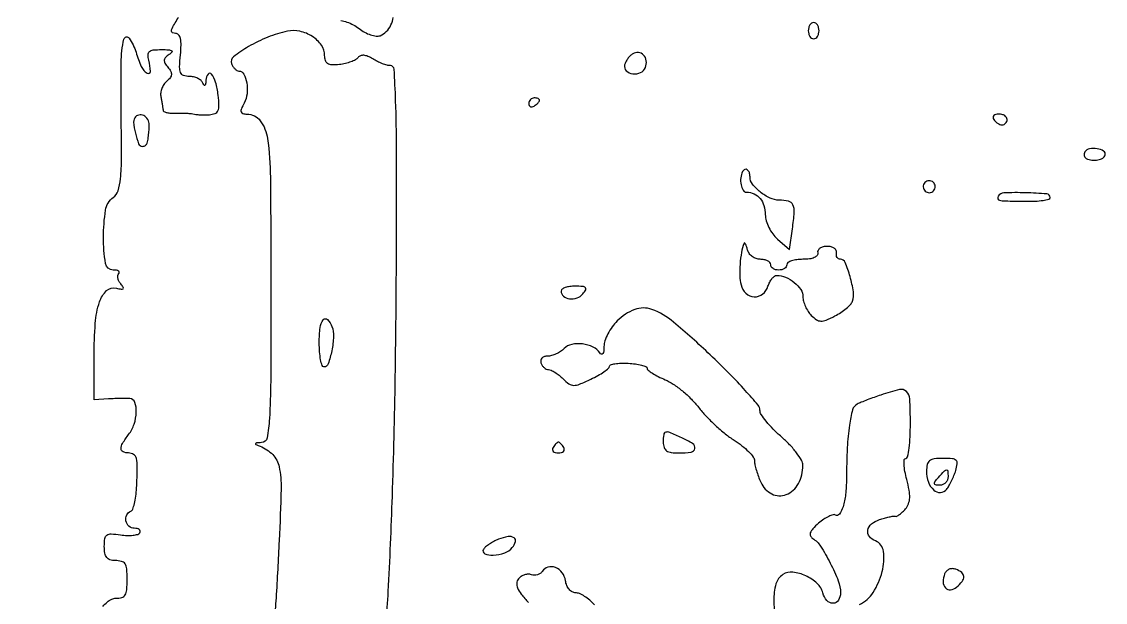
# Model space of a CAD drawing. Extents: x 0 to 5034, y 0 to 2560.
# Drawn here: x 458.6 to 660.3, y 1828.2 to 1936.2 of the extents above; entities that cross this region are included whole.
import ezdxf

# ---------------------------------------------------------------- set-up
doc = ezdxf.new("R2010")
doc.units = 0

msp = doc.modelspace()

# ---------------------------------------------------------------- linework, layer by layer
for points in [[(473.756633, 1827.461088, -0.055418), (474.527856, 1828.267997, -0.060494), (475.373026, 1828.817439, -0.114396), (476.160515, 1829, 0.067896), (477.271435, 1829.151553, 0.192688), (477.881549, 1829.617176, 0.116604), (478.178143, 1830.555842, 0.018474), (478.25, 1832.5, 0.019491), (478.173698, 1834.45658, 0.123975), (477.858969, 1835.39173, 0.192315), (477.210161, 1835.8544, 0.059941), (476, 1836, -0.076882), (475.054142, 1836.146303, -0.153867), (474.441314, 1836.576687, -0.123037), (474.102778, 1837.35912, -0.040899), (474, 1838.613499, -0.035472), (474.104047, 1840.078275, -0.20541), (474.498447, 1840.725893, -0.169789), (475.291758, 1840.955929, -0.022901), (477.044028, 1840.78023, 0.027275), (478.247279, 1840.670198, 0.036223), (479.345151, 1840.709473, 0.039397), (480.209719, 1840.872993, 0.190128), (480.603045, 1841.166731, 0.178566), (480.667041, 1841.48216, 0.188164), (480.508795, 1841.755227, 0.115624), (480.119678, 1841.940021, 0.053337), (479.559017, 1842, -0.19097), (478.586686, 1842.38543, -0.154998), (478.036624, 1843.372386, -0.159337), (478.164162, 1844.475447, -0.200109), (478.914114, 1845.166667, 0.217049), (479.280421, 1845.526969, 0.029577), (479.613398, 1846.577083, 0.029619), (479.87436, 1847.943577, 0.020957), (480.011006, 1849.5, 0.006178), (480.139864, 1853.367238, 0.062421), (479.973366, 1854.966641, 0.19148), (479.456162, 1855.711735, 0.147463), (478.5, 1856, -0.102486), (477.479655, 1856.211363, -0.301552), (477.107466, 1856.783782, -0.137071), (477.397543, 1857.786188, -0.023362), (478.531803, 1859.44113, 0.081108), (479.553133, 1861.375918, 0.072907), (479.955446, 1863.608557, 0.094668), (479.674298, 1865.395588, 0.293357), (478.75, 1866.105963, 0.019787), (478.092811, 1866.135555, 0.005731), (477.077445, 1866.129429, 0.005753), (475.932496, 1866.096214, 0.006112), (474.811515, 1866.037049), (472.12303, 1865.862172), (472.105192, 1873.979892, -0.018922), (472.323097, 1880.091009, -0.060736), (473.110143, 1884.079939, -0.124238), (474.435444, 1886.178228, -0.259614), (476.24806, 1886.645382, 0.017924), (477.164806, 1886.440444, 0.240174), (477.485462, 1886.5352, 0.361104), (477.517749, 1886.805272, 0.029669), (477.065827, 1887.420684, -0.054018), (476.713587, 1887.952735, -0.069199), (476.518626, 1888.506199, -0.084569), (476.503081, 1888.995352, -0.163543), (476.675343, 1889.342009, 0.207794), (476.772948, 1889.589508, 0.244364), (476.650465, 1889.806715, 0.107049), (476.262653, 1889.954785, 0.037878), (475.666667, 1890, -0.370094), (474.218487, 1891.242049, -0.038302), (473.847907, 1896.084574, -0.038458), (474.239062, 1901.149969, -0.198933), (475.669236, 1903.50009, 0.160007), (476.554353, 1904.734419, 0.051891), (477.008779, 1906.963746, 0.024229), (477.197721, 1910.820773, 0.003596), (477.145579, 1918.610332, -0.006212), (477.131035, 1928.551429, -0.0543), (477.655849, 1932.923947, -0.647469), (478.621643, 1933.113357, -0.082225), (479.898601, 1930.477853, 0.034128), (480.883057, 1927.824953, 0.149575), (481.973397, 1926.583073, 0.592869), (482.573945, 1926.924524, 0.059889), (482.289489, 1929.000996, -0.059101), (482.145575, 1930.039404, -0.225743), (482.407543, 1930.619168, -0.153342), (483.117377, 1930.917646, -0.024773), (484.633369, 1930.984687, -0.012648), (486.002224, 1930.942738, -0.130059), (486.535619, 1930.76917, -0.463642), (486.572293, 1930.487017, -0.067), (486.064302, 1930.060903, 0.053495), (485.405016, 1929.537446, 0.174784), (485.168054, 1929.042837, 0.158003), (485.290178, 1928.477387, 0.041674), (485.826633, 1927.708894, -0.047124), (486.356847, 1926.93146, -0.148048), (486.487386, 1926.32024, -0.150529), (486.256282, 1925.745582, -0.049263), (485.607227, 1925.088991, 0.073334), (485.089467, 1924.512371, 0.056086), (484.702688, 1923.756952, 0.05679), (484.497659, 1922.946204, 0.081299), (484.518385, 1922.206312, -0.003295), (484.649793, 1921.498859, -0.003219), (484.772928, 1920.784207, -0.003172), (484.873018, 1920.155382, -0.012077), (484.923489, 1919.761202, 0.248831), (485.108038, 1919.486137, 0.059307), (485.638462, 1919.278195, 0.047296), (486.382553, 1919.15764, 0.031182), (487.25, 1919.154385, -0.012559), (488.184769, 1919.185687, -0.012055), (489.132812, 1919.170751, -0.012072), (489.967679, 1919.117241, -0.041955), (490.5, 1919.024762, 0.039626), (491.021369, 1918.931687, 0.012632), (491.808202, 1918.87479, 0.012519), (492.691302, 1918.855459, 0.013645), (493.549199, 1918.881579, 0.074976), (494.601595, 1919.103027, 0.199916), (495.151162, 1919.616747, 0.116721), (495.339576, 1920.58557, 0.018979), (495.188711, 1922.509268, 0.037352), (494.722575, 1924.921477, 0.10418), (493.940963, 1926.448187, 0.498858), (493.299399, 1926.425434, 0.14252), (492.921053, 1925.309017, -0.022138), (492.862141, 1924.640403, -0.170249), (492.721942, 1924.364004, -0.453622), (492.543654, 1924.379663, -0.062064), (492.337719, 1924.75, 0.118929), (491.995948, 1925.228455, 0.063653), (491.387622, 1925.632812, 0.05782), (490.622299, 1925.906982, 0.057184), (489.811631, 1926, -0.083798), (488.757801, 1926.177867, -0.215034), (488.208958, 1926.697462, -0.107033), (488.022101, 1927.748809, -0.01443), (488.17139, 1930, 0.018626), (488.277709, 1931.836413, 0.060753), (488.155403, 1933.045949, 0.116727), (487.815879, 1933.740754, 0.224632), (487.267952, 1934, -0.088852), (486.694487, 1934.102718, -0.306672), (486.485807, 1934.394293, -0.13014), (486.613864, 1934.934455, -0.016663), (487.216486, 1935.975041, 0.033356), (487.783688, 1937.034453, 0.109207)], [(518.027056, 1936.377999, -0.044501), (519.1535, 1936.106889, -0.041613), (520.33764, 1935.594605, -0.043786), (521.399278, 1934.900568, 0.04136), (522.438129, 1934.214225, 0.044059), (523.554568, 1933.724854, 0.048434), (524.582832, 1933.485984, 0.125115), (525.333848, 1933.574615, 0.10882), (526.479024, 1934.330138, 0.081143), (527.34722, 1935.57529, 0.087195), (527.729289, 1936.939845, 0.164621)], [(525.802372, 1818.5, 0.016939), (526.838075, 1830.231851, 0.005249), (527.611836, 1847.934613, 0.004606), (528.141592, 1870.029526, 0.002771), (528.383297, 1896.249622, 0.001599), (528.391086, 1912.526153, 0.008347), (528.217042, 1921.490609, 0.006373), (527.930743, 1927.346616, 0.396199), (527.236431, 1927.999622, -0.067508), (526.613323, 1928.084327, -0.023562), (525.751558, 1928.367077, -0.022902), (524.820881, 1928.771522, -0.024773), (523.955919, 1929.25, 0.036823), (523.040193, 1929.728136, 0.079286), (522.271139, 1929.923974, 0.113896), (521.663621, 1929.841019, 0.147197), (521.219487, 1929.5, -0.113969), (520.758191, 1929.095287, -0.034455), (519.903537, 1928.709194, -0.032538), (518.85547, 1928.396009, -0.030267), (517.75, 1928.212151, -0.031228), (516.353259, 1928.153653, -0.133621), (515.560698, 1928.386927, -0.185217), (515.139437, 1928.938091, -0.071701), (515, 1929.905447, 0.153726), (514.402893, 1931.801664, 0.096868), (512.718385, 1933.427041, 0.089832), (510.4137, 1934.388484, 0.107466), (508.066166, 1934.393005, 0.042137), (504.438589, 1933.285126, 0.036054), (500.84463, 1931.537025, 0.032976), (498.041875, 1929.657528, 0.331546), (497.683586, 1928.382178, 0.048462), (497.947688, 1927.853456, 0.053987), (498.300702, 1927.406015, 0.061285), (498.684786, 1927.100133, 0.138404), (499.039601, 1927, -0.279363), (499.953427, 1926.446202, -0.079697), (500.50098, 1924.805282, -0.068101), (500.556022, 1922.768762, -0.095899), (500.020215, 1921.037773, 0.021663), (499.499341, 1919.954165, 0.164658), (499.455617, 1919.397389, 0.277606), (499.762406, 1919.093163, 0.059979), (500.536245, 1919, -0.237324), (503.02494, 1917.748242, -0.125614), (504.367013, 1914.472336, -0.032401), (504.905859, 1907.21624, -0.002337), (505, 1887.071429, -0.00118), (504.958118, 1869.321524, -0.013811), (504.734272, 1862.402352, -0.032322), (504.285258, 1858.816909, -0.347143), (503.25, 1857.921053, 0.008482), (502.331209, 1857.863972, 0.283938), (502.161014, 1857.739272, 0.404065), (502.226271, 1857.577232, 0.011473), (502.982143, 1857.260338, -0.107155), (505.340822, 1855.68948, -0.143419), (506.532724, 1853.427023, -0.056247), (506.890009, 1849.358859, -0.00579), (506.539105, 1839.71101, -0.002944), (505.964978, 1829.05453, -0.031608), (505.434834, 1824.762916, -0.100994)], [(614.507593, 1827.821506, 0.146073), (617.075244, 1830.062725, 0.078929), (618.745049, 1833.951871, 0.090813), (618.996619, 1837.707269, 0.279492), (617.5, 1839.638374, -0.134761), (616.359129, 1840.477765, -0.216874), (616.075503, 1841.629587, -0.174646), (616.761803, 1842.796899, -0.091643), (618.25, 1843.630737, -0.014175), (619.159394, 1843.911641, -0.016931), (620.031201, 1844.122573, -0.015816), (620.77051, 1844.250924, -0.097565), (621.154088, 1844.230096, 0.178931), (621.489563, 1844.265569, 0.039845), (621.992634, 1844.566518, 0.036578), (622.551406, 1845.029466, 0.028274), (623.090203, 1845.608688, 0.082899), (623.647306, 1846.565414, 0.07991), (623.872665, 1847.663579, 0.056256), (623.77398, 1849.081784, 0.019745), (623.325045, 1851.076718, -0.019351), (622.985213, 1852.581306, -0.034022), (622.838411, 1853.847536, -0.040608), (622.869222, 1854.759637, -0.380936), (623.138931, 1855, 0.35841), (623.479137, 1855.279811, 0.015627), (623.747061, 1856.909375, 0.02049), (623.937992, 1859.007976, 0.012439), (624, 1861.5, 0.011861), (623.891765, 1866.061808, 0.191975), (623.2679, 1867.43376, 0.256465), (621.969529, 1867.782735, 0.021346), (618.5, 1866.776716, 0.005282), (617.250371, 1866.341037, 0.004878), (615.976463, 1865.867653, 0.004873), (614.850033, 1865.423885, 0.016166), (614.122, 1865.101066, 0.217614), (613.24706, 1864.046468, 0.030055), (612.655394, 1861.185304, 0.024606), (612.259225, 1857.011004, 0.009325), (612.102441, 1851.156267, -0.025507), (611.93272, 1848.289128, -0.046663), (611.460026, 1845.997146, -0.075716), (610.799664, 1844.622336, -0.400991), (610.05708, 1844.464722, 0.213719), (609.598427, 1844.525838, 0.041787), (608.803407, 1844.215503, 0.037669), (607.86834, 1843.666389, 0.027046), (606.911154, 1842.922944, 0.022607), (605.837252, 1841.902958, 0.09902), (605.368353, 1841.169051, 0.204592), (605.38693, 1840.597174, 0.146315), (605.817507, 1840.112787, -0.112783), (607.277721, 1838.673468, -0.023571), (609.077592, 1835.536137, -0.024458), (610.579011, 1832.217043, -0.094255), (611, 1830.003624, -0.13898), (610.605254, 1828.610906, -0.258), (609.611549, 1828.05059, -0.218771), (608.462137, 1828.567081, -0.116003), (607.71655, 1829.975913, 0.143404), (606.652869, 1831.747815, 0.078571), (604.529243, 1833.164991, 0.08056), (602.133414, 1833.830312, 0.169817), (600.276775, 1833.402788, 0.187147), (598.987572, 1831.664133, 0.066736), (598.565128, 1828.548054, 0.067324), (598.97687, 1825.469862, 0.205913)], [(421.567191, 1735.299968, -0.000065), (421.562971, 1790.179444, -0.174074)], [(565.1913, 1827.77943, 0.036265), (564.338948, 1828.629145, 0.036158), (563.371963, 1829.347708, 0.038545), (562.436632, 1829.846281, 0.103538), (561.702256, 1830, -0.13412), (561.081116, 1830.169666, -0.084828), (560.50441, 1830.657937, -0.074179), (560.058603, 1831.383585, -0.06537), (559.819551, 1832.239784, 0.125535), (559.198534, 1833.744249, 0.137299), (557.949611, 1834.706888, 0.1652), (556.555053, 1834.785527, 0.188721), (555.492086, 1833.987195, -0.099603), (555.126617, 1833.596559, -0.08135), (554.61224, 1833.343133, -0.079241), (554.030782, 1833.262804, -0.0866), (553.471962, 1833.372385, 0.101007), (552.884945, 1833.470178, 0.070019), (552.220536, 1833.351975, 0.066751), (551.582739, 1833.04453, 0.074032), (551.073458, 1832.588512, 0.149909), (550.744569, 1831.799911, 0.126245), (550.883577, 1830.902289, 0.07022), (551.569114, 1829.771542, 0.019377), (552.949326, 1828.210441, 0.038161)]]:
    msp.add_lwpolyline(points, format="xyb")
for points in [[(605, 1934.5, 0.064853), (605.074694, 1933.926543, 0.082425), (605.29375, 1933.440625, 0.098894), (605.618646, 1933.115568, 0.148195), (606, 1933, 0.148195), (606.381354, 1933.115568, 0.098894), (606.70625, 1933.440625, 0.082425), (606.925306, 1933.926543, 0.064853), (607, 1934.5, 0.064853), (606.925306, 1935.073457, 0.082425), (606.70625, 1935.559375, 0.098894), (606.381354, 1935.884432, 0.148195), (606, 1936, 0.148195), (605.618646, 1935.884432, 0.098894), (605.29375, 1935.559375, 0.082425), (605.074694, 1935.073457, 0.064853)], [(572.32182, 1930.198895, 0.059923), (571.852888, 1929.824874, 0.038684), (571.404547, 1929.293109, 0.038572), (571.041561, 1928.695782, 0.05766), (570.830179, 1928.123373, 0.26453), (571.132566, 1927.066435, 0.164506), (572.326402, 1926.491456, 0.135497), (573.80281, 1926.709471, 0.1997), (574.694638, 1927.646623, 0.122514), (574.85144, 1928.91923, 0.158242), (574.358184, 1929.980443, 0.183731), (573.403775, 1930.451415, 0.16358)], [(553, 1920.940983, 0.108972), (553.078288, 1920.586039, 0.182303), (553.29375, 1920.3746, 0.161196), (553.6179, 1920.343488, 0.082592), (554, 1920.5, 0.029505), (554.382774, 1920.768994, 0.035638), (554.70625, 1921.066025, 0.038439), (554.934461, 1921.34829, 0.151918), (555, 1921.559017, 0.210953), (554.92554, 1921.727648, 0.081139), (554.70625, 1921.870461, 0.061769), (554.382849, 1921.967655, 0.042167), (554, 1922, 0.105053), (553.618444, 1921.918938, 0.099167), (553.29375, 1921.688914, 0.09642), (553.076123, 1921.345238, 0.093332)], [(479.830665, 1918.497331, 0.219988), (479.463616, 1917.498992, 0.037274), (479.785793, 1915.440763, 0.036502), (480.394748, 1913.491222, 0.307986), (481.116577, 1913, 0.15473), (481.648933, 1913.168784, 0.157825), (481.981698, 1913.612309, 0.057219), (482.18709, 1914.547038, 0.006781), (482.375, 1916.666667, 0.119521), (482.194431, 1917.764249, 0.137387), (481.533466, 1918.591655, 0.168573), (480.645688, 1918.856281, 0.18742)], [(639.5, 1918, 0.06081), (639.806203, 1917.617485, 0.051032), (640.2129, 1917.29375, 0.053229), (640.653442, 1917.073302, 0.089642), (641.059017, 1917, 0.105429), (641.418051, 1917.076556, 0.099231), (641.723586, 1917.29375, 0.096318), (641.928382, 1917.618268, 0.092995), (642, 1918, 0.153634), (641.879982, 1918.381379, 0.097988), (641.542039, 1918.70625, 0.080552), (641.037096, 1918.925455, 0.062283), (640.440983, 1919, 0.066118), (639.889346, 1918.926733, 0.138808), (639.521475, 1918.70625, 0.191142), (639.392057, 1918.379648, 0.139169)], [(656.487659, 1911.980032, 0.086456), (656.347192, 1911.629461, 0.102024), (656.345313, 1911.272696, 0.11056), (656.481778, 1910.965717, 0.11748), (656.733688, 1910.754232, 0.085984), (657.764165, 1910.443417, 0.076224), (658.8851, 1910.477903, 0.087776), (659.803236, 1910.82141, 0.194412), (660.25, 1911.404671, 0.34024), (659.96037, 1912.116771, 0.094491), (658.74709, 1912.546191, 0.079865), (657.313066, 1912.535234, 0.215807)], [(592.78527, 1908.316531, 0.089204), (592.434078, 1907.149423, 0.074829), (592.479397, 1905.856083, 0.091118), (592.866418, 1904.84671, 0.25737), (593.5, 1904.484687, -0.103262), (594.915557, 1904.166495, -0.112062), (596.03821, 1903.312882, -0.101953), (596.754352, 1901.984063, -0.072904), (597, 1900.308278, 0.071904), (597.163498, 1899.177241, 0.04339), (597.659055, 1897.914021, 0.04245), (598.386548, 1896.715169, 0.055963), (599.25, 1895.773476), (601.5, 1893.812361), (602.044832, 1897.65618, 0.015149), (602.388002, 1900.748919, 0.128173), (602.146635, 1902.116081, 0.229164), (601.329883, 1902.790927, 0.060072), (599.595971, 1903, -0.109264), (597.883432, 1903.378759, -0.059368), (596.041772, 1904.51786, -0.060884), (594.602726, 1905.98229, -0.168962), (594.154593, 1907.333333, 0.083508), (594.032774, 1908.127841, 0.158639), (593.653804, 1908.643887, 0.263458), (593.187353, 1908.694229, 0.174971)], [(626.552786, 1906.08541, 0.099038), (626.401684, 1905.679226, 0.097945), (626.417584, 1905.244476, 0.097945), (626.597789, 1904.848514, 0.099038), (626.91459, 1904.552786, 0.099038), (627.320774, 1904.401684, 0.097945), (627.755524, 1904.417584, 0.097945), (628.151486, 1904.597789, 0.099038), (628.447214, 1904.91459, 0.099038), (628.598316, 1905.320774, 0.097945), (628.582416, 1905.755524, 0.097945), (628.402211, 1906.151486, 0.099038), (628.08541, 1906.447214, 0.099038), (627.679226, 1906.598316, 0.097945), (627.244476, 1906.582416, 0.097945), (626.848514, 1906.402211, 0.099038)], [(640.344437, 1903.75, 0.193213), (640.259726, 1903.258966, 0.302503), (640.555876, 1902.970414, 0.040651), (641.617455, 1902.859992, 0.001629), (645.5, 1902.785714, 0.016158), (647.225203, 1902.814083, 0.026486), (648.678557, 1902.962423, 0.024771), (649.769481, 1903.188346, 0.341173), (650.001469, 1903.487581, 0.392164), (649.384979, 1904.155249, 0.01265), (645.401654, 1904.364429, 0.013776), (641.407272, 1904.362902, 0.252763)], [(593.041691, 1895, 0.048214), (592.575413, 1893.297589, 0.024676), (592.306442, 1891.097293, 0.024639), (592.255998, 1888.907155, 0.054234), (592.480413, 1887.25, 0.143661), (593.391236, 1885.689522, 0.178699), (594.925837, 1885.034492, 0.18244), (596.493764, 1885.538726, 0.148939), (597.5, 1887, -0.042502), (597.816622, 1887.765292, -0.051927), (598.241577, 1888.4125, -0.060623), (598.704795, 1888.857141, -0.162365), (599.133129, 1889, -0.101037), (600.769695, 1888.66588, -0.07029), (602.389261, 1887.688156, -0.073867), (603.593231, 1886.369184, -0.149187), (604, 1885.036245, 0.067264), (604.11337, 1884.197335, 0.039062), (604.459428, 1883.239612, 0.038306), (604.96531, 1882.316662, 0.051904), (605.564009, 1881.578849, 0.04767), (606.531313, 1880.780285, 0.1435), (607.338104, 1880.522018, 0.105974), (608.304324, 1880.704242, 0.019924), (609.942827, 1881.470435, 0.026605), (611.054256, 1882.122307, 0.02827), (612.066863, 1882.876501, 0.029407), (612.856817, 1883.620561, 0.103115), (613.220874, 1884.213015, 0.124568), (613.394165, 1885.982131, 0.032762), (612.780083, 1888.784515, 0.028088), (611.860265, 1891.406627, 0.303116), (610.971408, 1892, -0.132663), (610.621173, 1892.094592, -0.126572), (610.358789, 1892.353835, -0.108343), (610.22773, 1892.744382, -0.078301), (610.25, 1893.204545, 0.173044), (610.186337, 1893.662766, 0.122409), (609.839063, 1894.055256, 0.09156), (609.246675, 1894.319961, 0.059474), (608.5, 1894.409091, 0.059474), (607.753325, 1894.319961, 0.09156), (607.160937, 1894.055256, 0.122409), (606.813663, 1893.662766, 0.173044), (606.75, 1893.204545, -0.228983), (606.628002, 1892.717761, -0.116063), (606.110849, 1892.329545, -0.070679), (605.212642, 1892.079296, -0.032661), (604, 1892, 0.031626), (602.850749, 1891.927234, 0.048861), (601.88125, 1891.70625, 0.06271), (601.209557, 1891.384262, 0.254951), (601, 1891, -0.148195), (600.884432, 1890.618646, -0.098894), (600.559375, 1890.29375, -0.082425), (600.073457, 1890.074694, -0.064853), (599.5, 1890, -0.064853), (598.926543, 1890.074694, -0.082425), (598.440625, 1890.29375, -0.098894), (598.115568, 1890.618646, -0.148195), (598, 1891, 0.185265), (597.853517, 1891.381765, 0.090065), (597.434039, 1891.70625, 0.069914), (596.810592, 1891.926193, 0.04993), (596.073324, 1892, -0.084769), (595.302748, 1892.131587, -0.073873), (594.578271, 1892.514062, -0.075402), (594.009076, 1893.081374, -0.09552), (593.689326, 1893.75, 0.016069), (593.500305, 1894.38867, 0.039558), (593.310437, 1894.839063, 0.103341), (593.154465, 1895.030377, 0.510475)], [(559, 1886.106989, 0.223041), (559.440405, 1885.16883, 0.140564), (560.568939, 1884.673358, 0.116558), (561.962904, 1884.809934, 0.13795), (563.049332, 1885.559441, 0.044371), (563.574575, 1886.32057, 0.335831), (563.520397, 1886.726644, 0.183144), (563.021733, 1886.954072, 0.016407), (561.622445, 1887, 0.032325), (560.617867, 1886.934987, 0.04978), (559.770343, 1886.737678, 0.064169), (559.18433, 1886.449981, 0.251687)], [(569.454545, 1880.545455, 0.040962), (568.514091, 1879.43685, 0.035551), (567.716525, 1878.137642, 0.037177), (567.164447, 1876.850475, 0.081225), (566.984687, 1875.795455, -0.027814), (566.932403, 1874.957083, -0.109894), (566.762641, 1874.472253, -0.339701), (566.516657, 1874.379624, -0.172158), (566.234687, 1874.587716, 0.134702), (564.947558, 1875.691697, 0.079806), (562.99181, 1876.258073, 0.080908), (560.985909, 1876.180096, 0.147322), (559.553838, 1875.410981, -0.050491), (558.892075, 1874.870892, -0.038086), (558.071246, 1874.414476, -0.038983), (557.224358, 1874.10206, -0.06898), (556.488095, 1874, 0.077736), (555.887144, 1873.906, 0.120544), (555.441815, 1873.632812, 0.144436), (555.222645, 1873.22557, 0.132921), (555.25, 1872.75, 0.066135), (555.483102, 1872.272121, 0.06452), (555.834524, 1871.867188, 0.069885), (556.245889, 1871.593168, 0.112491), (556.654762, 1871.5, -0.111902), (557.148142, 1871.388179, -0.029937), (557.856674, 1870.99593, -0.028783), (558.629327, 1870.4408, -0.026214), (559.358839, 1869.784018, 0.042812), (560.463923, 1868.853547, 0.151581), (561.33573, 1868.571028, 0.10108), (562.415712, 1868.777571, 0.013633), (564.53741, 1869.719231, 0.016344), (565.863941, 1870.405889, 0.023694), (566.982864, 1871.103848, 0.020927), (567.822527, 1871.738126, 0.224145), (568, 1872.114124, -0.327913), (568.204786, 1872.392805, -0.035802), (569.026808, 1872.586806, -0.032841), (570.155581, 1872.69383, -0.020005), (571.495516, 1872.678911, -0.019774), (572.835528, 1872.557063, -0.031413), (573.965541, 1872.336185, -0.03266), (574.794362, 1872.060479, -0.303396), (574.995516, 1871.76342, 0.230533), (575.174661, 1871.401145, 0.023048), (575.988085, 1870.829812, 0.025262), (577.077489, 1870.212235, 0.017359), (578.368178, 1869.619525, -0.049117), (579.86269, 1868.814802, -0.024675), (581.581872, 1867.530975, -0.024236), (583.24395, 1866.015697, -0.032887), (584.578631, 1864.485797, 0.026843), (585.941728, 1862.884692, 0.01667), (587.699166, 1861.151298, 0.016713), (589.553179, 1859.552072, 0.028815), (591.210452, 1858.367147, -0.025189), (592.661283, 1857.345634, -0.031816), (593.88682, 1856.254512, -0.03326), (594.762921, 1855.241907, -0.163113), (595, 1854.534508, 0.053263), (595.07749, 1853.809151, 0.017593), (595.340901, 1852.769027, 0.017295), (595.716281, 1851.627898, 0.018786), (596.160515, 1850.547053, 0.167361), (598.206915, 1848.390408, 0.219192), (600.887005, 1848.260551, 0.177272), (603.158077, 1850.309569, 0.122065), (604, 1853.706866, 0.133106), (603.748231, 1854.63586, 0.029465), (602.825, 1856.020043, 0.02864), (601.5312, 1857.542447, 0.024189), (600, 1859, -0.019969), (598.468475, 1860.433426, -0.025099), (597.175, 1861.883584, -0.024591), (596.23588, 1863.174342, -0.145979), (596, 1863.965053, 0.177923), (595.661421, 1864.886409, 0.00719), (593.282812, 1867.605529, 0.011829), (590.294328, 1870.770433, 0.008023), (586.75, 1874.237362, 0.014093), (579.926664, 1880.345278, 0.088281), (575.89396, 1882.685621, 0.181089), (572.706885, 1882.658331, 0.105019)], [(516.365824, 1879.489062, -0.104514), (516.656985, 1877.663221, -0.036607), (516.328382, 1875.012051, -0.031969), (515.679955, 1872.578603, -0.322111), (514.875, 1872, -0.32543), (514.533598, 1872.248525, -0.030076), (514.257031, 1873.321875, -0.02972), (514.063163, 1874.775068, -0.018303), (514, 1876.5, -0.028007), (514.15808, 1879.319977, -0.140294), (514.754598, 1880.768015, -0.456938), (515.538623, 1880.802572, -0.098118)], [(578, 1858, 0.081208), (578.159458, 1857.024683, 0.166173), (578.625, 1856.416667, 0.116834), (579.499083, 1856.092253, 0.030703), (581, 1856, 0.038372), (583.217928, 1856.170466, 0.325627), (583.885794, 1856.835153, 0.298552), (583.480855, 1857.736901, 0.03525), (581.452947, 1858.839485, 0.008492), (579.223978, 1859.809703, 0.159342), (578.471778, 1859.86814, 0.311354), (578.090103, 1859.440463, 0.031245)], [(557.5, 1857, 0.146489), (557.397987, 1856.620597, 0.191582), (557.538811, 1856.29375, 0.134005), (557.925364, 1856.072951, 0.063222), (558.5, 1856, 0.063222), (559.074636, 1856.072951, 0.134005), (559.461189, 1856.29375, 0.191582), (559.602013, 1856.620597, 0.146489), (559.5, 1857, 0.025622), (559.235369, 1857.382847, 0.032351), (558.951311, 1857.70625, 0.033983), (558.686704, 1857.937141, 0.163822), (558.5, 1858, 0.163822), (558.313296, 1857.937141, 0.033983), (558.048689, 1857.70625, 0.032351), (557.764631, 1857.382847, 0.025622)], [(627, 1852.622445, 0.084868), (627.345338, 1850.602529, 0.124947), (628.337952, 1849.111224, 0.196481), (629.596189, 1848.656338, 0.216997), (630.744932, 1849.237669, 0.038979), (631.181274, 1849.879554, 0.017082), (631.661072, 1850.790128, 0.016784), (632.106951, 1851.796066, 0.02155), (632.444999, 1852.75, 0.04057), (632.72158, 1854.008233, 0.241605), (632.504971, 1854.622838, 0.171536), (631.809599, 1854.931758, 0.019577), (630.067388, 1855, 0.028679), (628.430823, 1854.906052, 0.137021), (627.572536, 1854.556223, 0.1754), (627.135298, 1853.865209, 0.054274)], [(631, 1851.5, -0.101721), (630.882332, 1850.9276, -0.098537), (630.547793, 1850.440625, -0.097291), (630.048138, 1850.114368, -0.096419), (629.460573, 1850, -0.035838), (628.687524, 1850.055481, -0.325335), (628.459106, 1850.27802, -0.208212), (628.553366, 1850.661216, -0.017756), (629.210573, 1851.461963, -0.007679), (630.322999, 1852.68486, -0.201684), (630.719977, 1852.861798, -0.397768), (630.955338, 1852.648652, -0.019434)], [(547.352327, 1839.952664, 0.029627), (546.481647, 1839.562887, 0.027579), (545.641264, 1839.064494, 0.028665), (544.944772, 1838.53748, 0.078196), (544.54331, 1838.070078, 0.46083), (544.799191, 1837.271468, 0.115591), (546.343808, 1837.011226, 0.066181), (548.51762, 1837.441512, 0.138498), (549.926114, 1838.410972, 0.102002), (550.521078, 1839.527967, 0.341753), (550.238427, 1840.251347, 0.182115), (549.141445, 1840.450284, 0.04523)], [(630.373533, 1833.531028, 0.092679), (630.098846, 1832.0349, 0.184676), (630.526209, 1830.92811, 0.246292), (631.461002, 1830.582538, 0.141903), (632.589028, 1831.073886, 0.049817), (633.635631, 1832.134985, 0.181291), (633.928648, 1833.018352, 0.220749), (633.548351, 1833.76161, 0.074368), (632.462146, 1834.376152, 0.089717), (631.826026, 1834.496811, 0.098565), (631.210194, 1834.379651, 0.10212), (630.702587, 1834.041227, 0.103574)]]:
    msp.add_lwpolyline(points, format="xyb", close=True)

doc.saveas('drawing.dxf')
